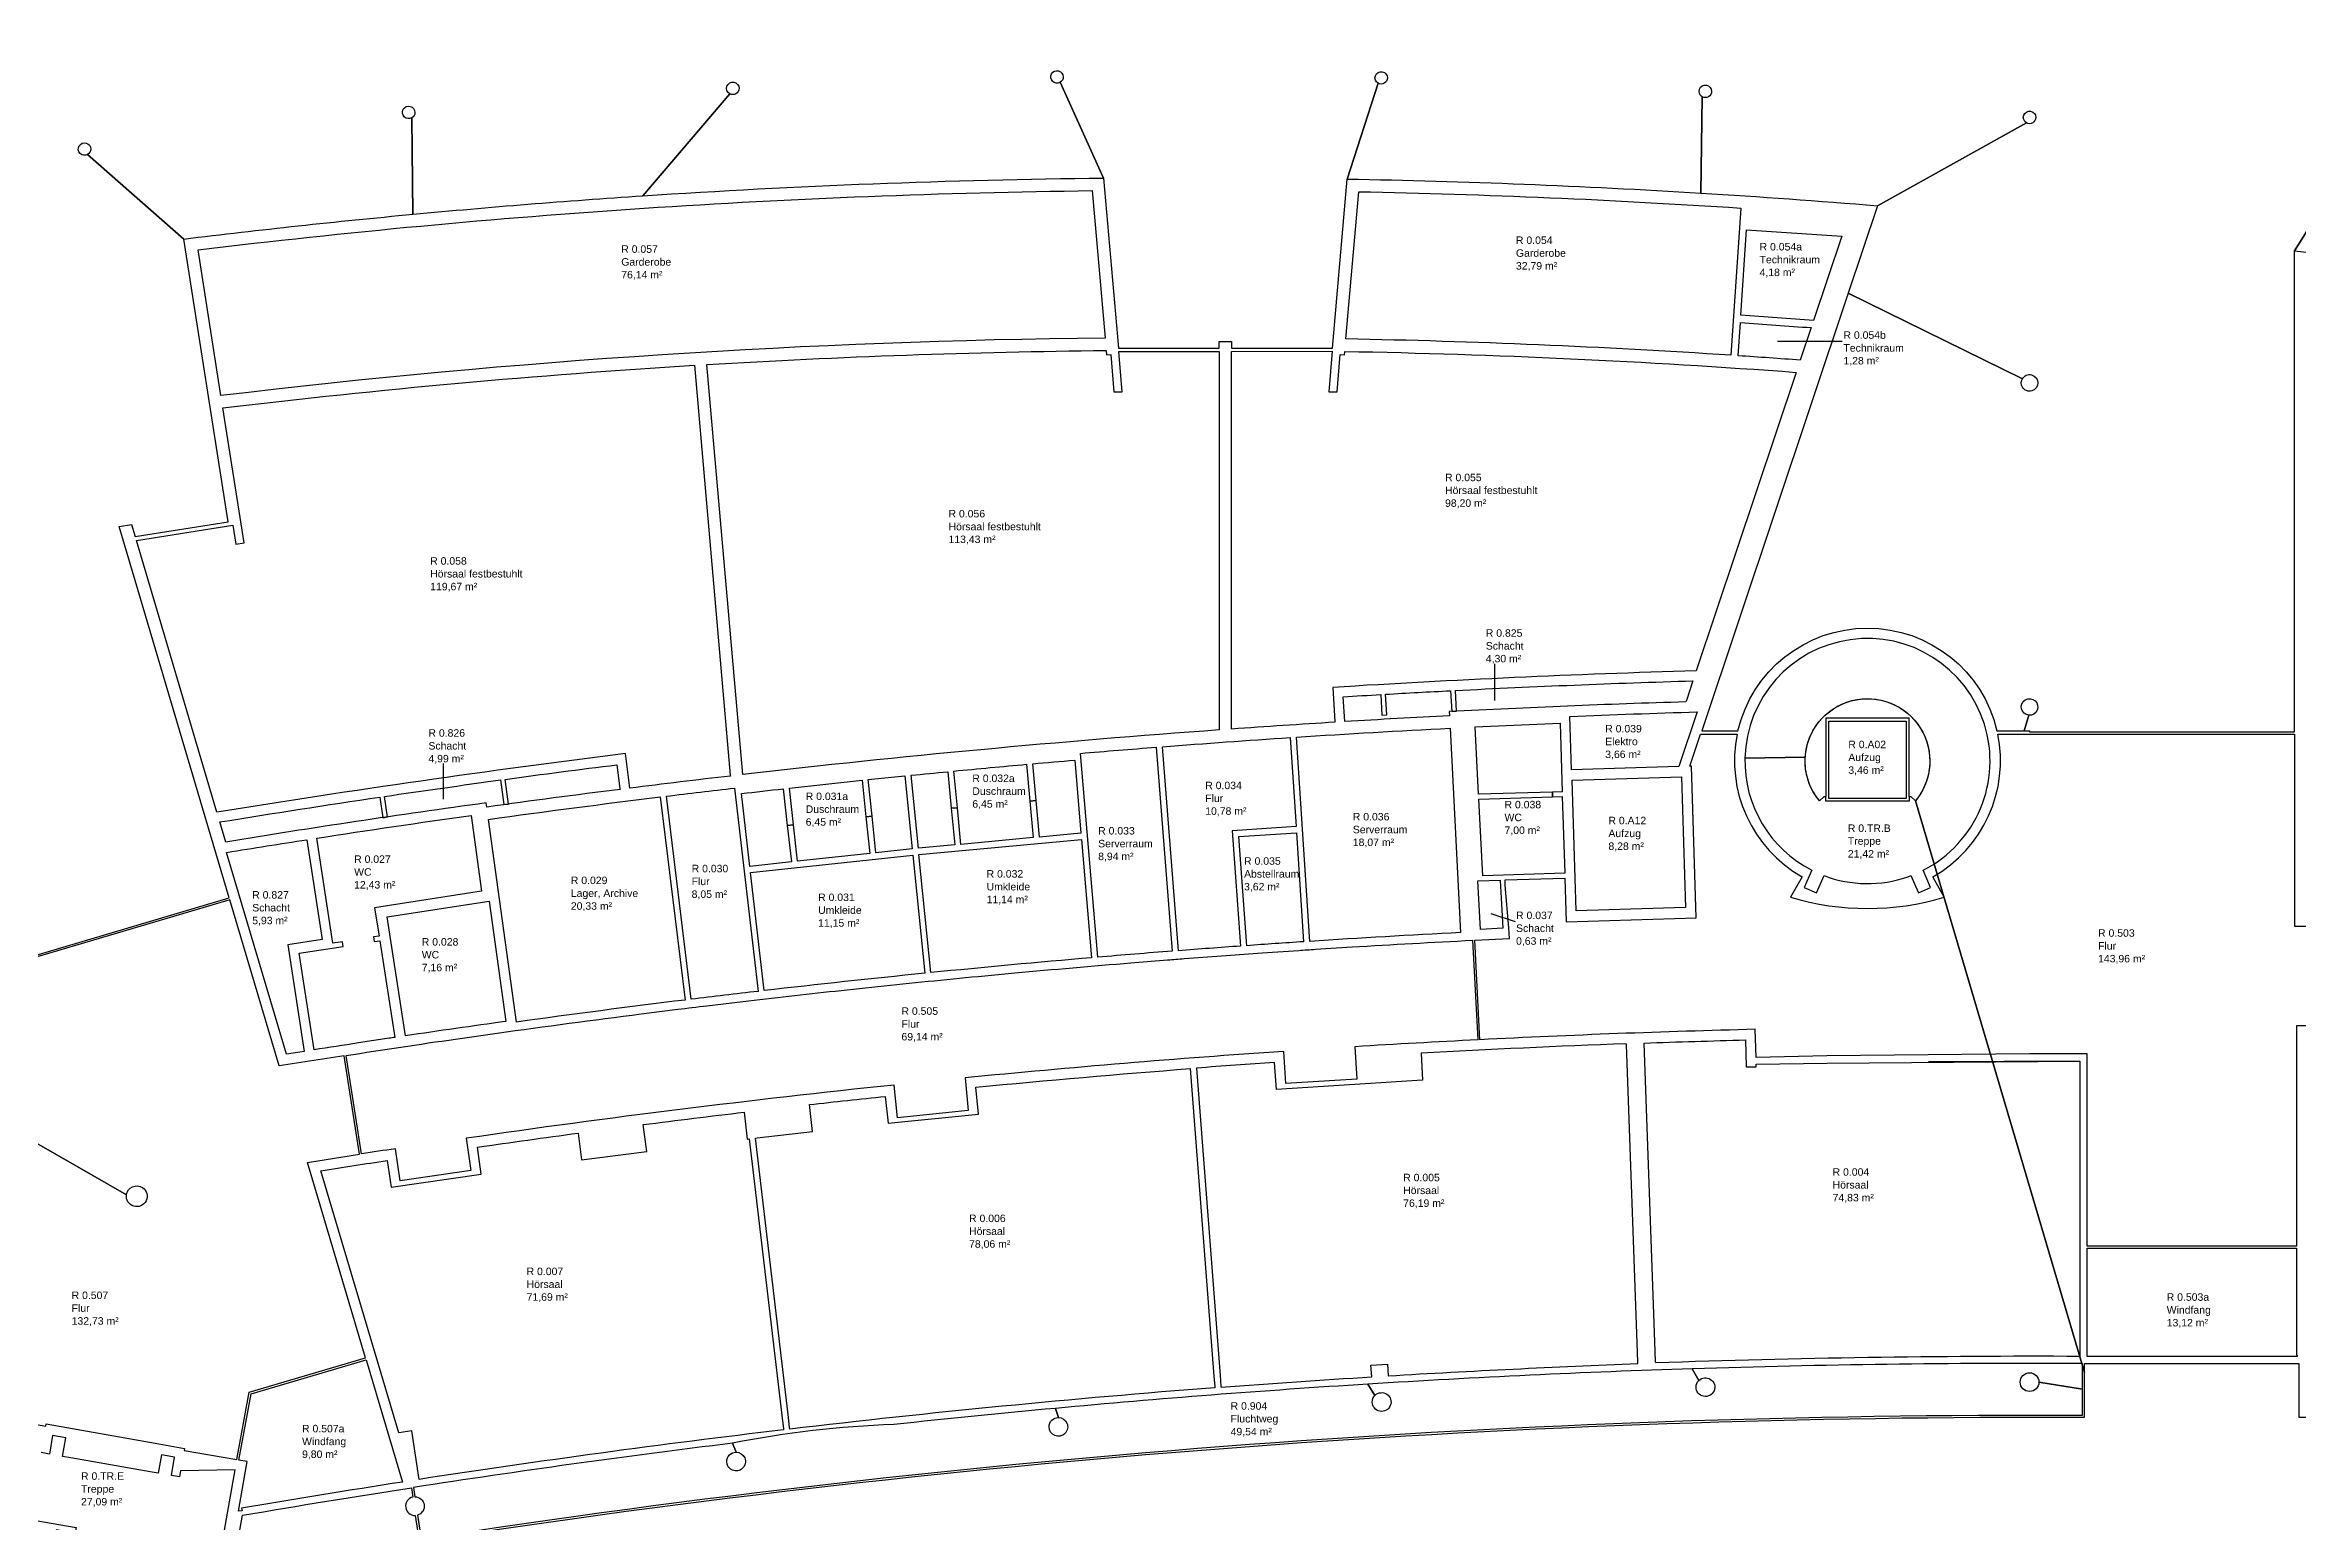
# Model space of a CAD drawing. Header units: metres. Extents: x -177 to 28, y -52 to 98.
# Drawn here: x -85.3 to -31.1, y -18.3 to 17.3 of the extents above; entities that cross this region are included whole.
import ezdxf

# ---------------------------------------------------------------- set-up
doc = ezdxf.new("R2010")
doc.units = ezdxf.units.M
doc.header["$LTSCALE"] = 2
doc.header["$MEASUREMENT"] = 0
for name, color, linetype in [('BGF', 10, 'BYLAYER'), ('BODENBELAG', 7, 'CONTINUOUS'), ('RAUMBEZEICHNUNG', 7, 'CONTINUOUS'), ('RAUMFLAECHE', 7, 'CONTINUOUS'), ('RAUMHOEHE', 7, 'CONTINUOUS'), ('RAUMNUMMER', 7, 'CONTINUOUS'), ('RAUMPOLYGON', 2, 'CONTINUOUS'), ('RAUMSTEMPEL', 7, 'CONTINUOUS')]:
    doc.layers.add(name, color=color, linetype=linetype)
doc.styles.add('ARIAL', font='arial.ttf')

# ---------------------------------------------------------------- blocks, each defined once
blk = doc.blocks.new('Famos1')
at = {"layer": 'BODENBELAG', "style": 'ARIAL'}
blk.add_attdef('BODENBELAG', (0.101, -1.246), '', height=0.18, dxfattribs=at)
at = {"layer": 'RAUMBEZEICHNUNG', "style": 'ARIAL'}
blk.add_attdef('RAUMBEZEICHNUNG', (0.101, -0.321), '', height=0.18, dxfattribs=at)
at = {"layer": 'RAUMFLAECHE', "style": 'ARIAL'}
blk.add_attdef('FLÄCHENINHALT', (0.101, -0.629), '', height=0.18, dxfattribs=at)
at = {"layer": 'RAUMHOEHE', "style": 'ARIAL'}
blk.add_attdef('RAUMHÖHE', (0.101, -0.938), '', height=0.18, dxfattribs=at)
at = {"layer": 'RAUMNUMMER', "style": 'ARIAL'}
blk.add_attdef('RAUMNUMMER', (0.101, -0.012), '', height=0.18, dxfattribs=at)

msp = doc.modelspace()

# ---------------------------------------------------------------- linework, layer by layer
at = {"layer": 'BGF', "flags": 128}
msp.add_lwpolyline([(-139.825, 45.04), (-139.825, 32.273), (-139.175, 32.273), (-139.175, 32.283), (-138.52, 32.283), (-138.525, 28.903), (-139.825, 28.903), (-139.825, 6.408), (-123.322, 4.673), (-123.16, 5.573), (-123.16, 5.573), (-123.156, 5.598), (-123.092, 5.586), (-120.345, 20.894), (-120.421, 20.907), (-119.568, 25.599), (-125.779, 25.974, -0.967499), (-128.775, 26.102, -0.009793), (-128.773, 26.161, -0.080703), (-128.673, 26.632, -0.080704), (-128.429, 27.046), (-128.325, 26.954), (-128.275, 26.954), (-128.275, 25.138), (-126.275, 25.138), (-126.275, 26.954), (-126.225, 26.954), (-126.121, 27.046, -0.194623), (-125.779, 25.974), (-119.568, 25.599), (-119.398, 26.538), (-114.805, 26.538), (-114.805, 24.397), (-107.384, 24.403), (-104.17, 18.356, 0.336385), (-109.892, 6.179, 0.272678), (-102.628, -1.238, 0.0784), (-99.091, -1.696, 0.104734), (-94.16, -0.469), (-92.368, -3.84), (-92.939, -3.958), (-92.904, -4.125, 0.007302), (-100.617, -5.853, 0.333488), (-100.909, -5.923, 0.00739), (-108.663, -7.909, 0.333487), (-108.953, -7.988, 0.007389), (-116.641, -10.212, 0.333492), (-116.928, -10.3, 0.00733), (-124.538, -12.755), (-124.573, -12.651), (-124.918, -12.768), (-124.672, -13.489), (-125.426, -13.746, 0.281069), (-128.486, -12.347), (-128.544, -12.19), (-129.919, -12.681), (-129.865, -12.84), (-128.97, -14.36, -0.734969), (-126.696, -16.098), (-126.824, -16.046), (-126.872, -16.064), (-127.459, -14.42), (-127.482, -14.354), (-127.548, -14.378), (-129.3, -15.003), (-129.366, -15.026), (-129.343, -15.092), (-128.756, -16.737), (-128.802, -16.753), (-128.803, -16.753), (-128.869, -16.875, -0.543396), (-128.97, -14.36), (-129.865, -12.84, 0.278102), (-131.354, -15.859), (-132.089, -16.135), (-132.356, -15.423), (-132.74, -15.567), (-132.701, -15.67), (-132.72, -15.677), (-140.028, -18.541), (-140.07, -18.439), (-140.523, -18.625), (-138.912, -22.558), (-140.202, -23.086), (-139.953, -24.19), (-150.757, -26.498), (-151.293, -23.459), (-151.421, -23.481), (-151.429, -23.437), (-151.473, -23.187), (-153.126, -23.187), (-153.126, -16.987), (-152.326, -16.987), (-152.326, -14.337), (-152.376, -14.337), (-152.376, -14.087), (-153.126, -14.087), (-153.126, -4.047), (-152.376, -4.047), (-152.376, 1.513), (-155.025, 1.513), (-155.025, 3.868), (-154.425, 3.868), (-154.425, 28.813), (-155.025, 28.813), (-155.025, 32.273), (-153.725, 32.273), (-153.725, 55.538), (-156.103, 55.538), (-156.889, 95.807), (-155.205, 95.807), (-155.205, 97.907), (-165.305, 97.907), (-165.305, 95.807), (-156.889, 95.807), (-156.103, 55.538), (-158.48, 55.538), (-158.48, 55.493), (-168.87, 55.493), (-168.87, 55.538), (-169.725, 55.538), (-169.725, 32.358), (-169.125, 32.358), (-169.125, 27.788), (-168.927, 27.788), (-167.525, 26.917, -0.02685), (-167.429, 27.046), (-167.325, 26.954), (-167.275, 26.954), (-167.275, 25.138), (-165.275, 25.138), (-165.275, 26.954), (-165.225, 26.954), (-165.121, 27.046, -1.431709), (-167.775, 26.102, -0.090568), (-167.673, 26.632, -0.053738), (-167.525, 26.917), (-168.927, 27.788, 0.374891), (-168.315, 23.688), (-168.315, 21.013), (-169.97, 21.013), (-169.97, 20.938), (-170.593, 20.938), (-176.968, -51.922), (-166.506, -47.373), (-166.506, -48.959), (-157.511, -45.048), (-158.388, -43.031), (-156.635, -42.268), (-156.387, -42.837), (-153.801, -41.712), (-153.801, -30.037), (-152.323, -29.776), (-152.32, -29.796), (-152.301, -29.904), (-150.713, -29.623), (-150.221, -29.538), (-150.757, -26.498), (-139.953, -24.19), (-138.705, -29.708), (-136.373, -28.753), (-134.453, -33.44), (-135.336, -33.802), (-135.018, -35.21, -0.047975), (-88.841, -20.981), (-89.111, -19.679, -0.001436), (-87.587, -19.369), (-88.069, -22.102), (-86.119, -22.446), (-86.096, -22.316), (-83.847, -22.712), (-83.461, -21.077), (-85.972, -20.634), (-85.542, -18.191), (-84.577, -18.361), (-84.6, -18.495), (-85.053, -18.415), (-85.437, -20.591), (-83.447, -20.942), (-83.064, -18.765), (-83.615, -18.668), (-83.592, -18.535), (-82.528, -18.723), (-82.959, -21.165), (-83.461, -21.077), (-83.847, -22.712), (-81.598, -23.109), (-81.317, -21.516), (-81.187, -21.539), (-80.575, -18.067, -0.004043), (-76.508, -17.404), (-76.474, -17.627, 0.912205), (-76.415, -18.071), (-76.32, -18.69, -0.039463), (-36.25, -15.707), (-36.25, -14.628), (-40.321, -0.871), (-40.425, -0.778), (-40.475, -0.778), (-40.475, 1.118), (-42.475, 1.118), (-42.475, 0.968), (-42.475, -0.778), (-42.525, -0.778), (-42.629, -0.871, -1.431709), (-39.975, 0.073, -0.009793), (-39.977, 0.014, -0.080703), (-40.077, -0.456, -0.080704), (-40.321, -0.871), (-36.25, -14.628), (-36.25, -14.412), (-31.1, -14.412), (-31.1, -15.707), (-3.996, -15.707), (-3.629, -0.871, -1.431709), (-0.975, 0.073, -0.009793), (-0.977, 0.014, -0.080703), (-1.077, -0.456, -0.080704), (-1.321, -0.871), (-1.425, -0.778), (-1.475, -0.778), (-1.475, 1.118), (-3.475, 1.118), (-3.475, 0.968), (-3.475, -0.778), (-3.525, -0.778), (-3.629, -0.871), (-3.996, -15.707), (1.425, -15.707), (1.425, -15.607), (18.35, -15.607), (18.35, -14.412), (18.56, -14.412), (18.56, -12.433), (19.466, -12.19), (17.973, -6.618), (17.855, -6.177), (17.255, -6.177), (17.255, -4.372), (19.855, -4.372), (19.855, -4.117), (24.434, -4.117), (24.918, -2.02), (27.817, -2.696), (28.34, 12.262), (19.676, 13.557), (19.669, 13.507), (15.73, 14.096), (13.904, 24.433), (13.83, 24.433), (13.83, 24.865), (0.318, 24.863, -0.652479), (-5.268, 24.863), (-19.14, 24.863), (-19.14, 40.588), (-19.375, 40.588), (-19.375, 41.903), (-31.075, 41.903), (-31.075, 40.588), (-36.25, 40.588), (-36.25, 40.804), (-40.321, 27.046, -1.431709), (-42.975, 26.102, -0.009793), (-42.973, 26.161, -0.080703), (-42.873, 26.632, -0.080704), (-42.629, 27.046), (-42.525, 26.954), (-42.475, 26.954), (-42.475, 25.058), (-40.475, 25.058), (-40.475, 25.208), (-40.475, 26.954), (-40.425, 26.954), (-40.321, 27.046), (-36.25, 40.804), (-36.25, 41.888), (-71.065, 41.888), (-71.065, 42.048), (-72.675, 42.048), (-72.675, 41.888), (-87.64, 41.888), (-87.121, 27.046, -1.431709), (-89.775, 26.102, -0.009793), (-89.773, 26.161, -0.080703), (-89.673, 26.632, -0.080704), (-89.429, 27.046), (-89.325, 26.954), (-89.275, 26.954), (-89.275, 25.138), (-87.275, 25.138), (-87.275, 26.954), (-87.225, 26.954), (-87.121, 27.046), (-87.64, 41.888), (-102.605, 41.888), (-102.605, 42.047), (-103.755, 42.048), (-103.755, 41.628), (-103.294, 41.628), (-103.218, 41.453), (-102.799, 40.489), (-106.568, 38.85), (-108.564, 43.442), (-108, 43.688), (-113.555, 56.462), (-139.825, 45.04)], format="xyb", close=True, dxfattribs=at)
at = {"layer": 'RAUMPOLYGON'}
for p, q in [((-36.363, -7.137), (-40.009, -7.149)), ((-76.459, -17.397), (-76.424, -17.622))]:
    msp.add_line(p, q, dxfattribs=at)
at = {"layer": 'RAUMPOLYGON', "flags": 128}
for points in [[(-87.545, -5.176), (-80.891, -3.205), (-83.54, 5.736), (-83.241, 5.783), (-83.155, 5.493), (-80.917, 5.844), (-81.986, 12.651), (-84.3, 14.687, -3.732051), (-84.225, 14.817, -0.267949), (-84.3, 14.687), (-81.986, 12.651, -0.00693), (-76.471, 13.248), (-76.5, 15.569, -3.732051), (-76.425, 15.699, -0.267949), (-76.5, 15.569), (-76.471, 13.248, -0.00693), (-70.941, 13.692), (-68.85, 16.148, -1.732051), (-68.625, 16.278, -0.57735), (-68.85, 16.148), (-70.941, 13.692, -0.01386), (-59.855, 14.119), (-60.9, 16.424, -3.732051), (-60.825, 16.554, -0.267949), (-60.9, 16.424), (-59.855, 14.119), (-59.497, 10.028), (-57.075, 10.028), (-57.075, 10.188), (-56.775, 10.188), (-56.775, 10.028), (-54.347, 10.028), (-53.991, 14.096), (-53.25, 16.4, -1.732051), (-53.025, 16.53, -0.57735), (-53.25, 16.4), (-53.991, 14.096, -0.010637), (-45.483, 13.758), (-45.45, 16.076, -1.732051), (-45.225, 16.206, -0.57735), (-45.45, 16.076), (-45.483, 13.758, -0.005318), (-41.236, 13.453), (-37.65, 15.448, -1.732051), (-37.425, 15.578, -0.57735), (-37.65, 15.448), (-41.236, 13.453), (-41.941, 11.347), (-37.749, 9.286, -3.732051), (-37.747, 9.086, -0.267949), (-37.749, 9.286), (-41.941, 11.347), (-45.464, 0.818), (-44.591, 0.818, -0.79278), (-38.36, 0.818), (-37.707, 0.818), (-37.594, 1.189, -0.726543), (-37.677, 1.56, -1.376382), (-37.594, 1.189), (-37.707, 0.818), (-37.576, 0.818), (-37.576, 0.788), (-31.2, 0.788), (-31.2, 12.369), (-29.85, 14.517, -1.732051)], [(-29.85, 14.517), (-31.2, 12.369, -0.008564), (-24.422, 11.345)], [(-25.9, -6.287), (-31.15, -6.287), (-31.15, -11.587), (-36.187, -11.587), (-36.187, -6.961), (-37.575, -6.961), (-42.453, -7.007), (-44.157, -7.049), (-44.174, -6.37, 0.006264), (-50.803, -6.62), (-50.926, -4.223), (-50.092, -4.181), (-50.105, -3.931), (-50.189, -2.899), (-50.195, -2.775), (-48.756, -2.73), (-48.724, -3.779), (-45.596, -3.683), (-45.708, -0.035), (-45.749, -0.036), (-45.49, 0.738), (-45.49, 0.738), (-44.608, 0.738, 0.326267), (-43.048, -2.699), (-43.325, -3.189, 0.147643), (-39.626, -3.189), (-39.902, -2.699, 0.326267), (-38.342, 0.738), (-31.2, 0.738), (-31.2, -3.887), (-28.689, -3.887)], [(-86.283, -8.673), (-83.365, -10.351, -0.551566), (-82.978, -10.181, -1.813019), (-83.365, -10.351), (-86.283, -8.673)]]:
    msp.add_lwpolyline(points, format="xyb", dxfattribs=at)
for points in [[(-81.091, 8.882), (-81.642, 12.391, -0.026989), (-60.13, 13.816), (-59.819, 10.269, 0.027165), (-81.091, 8.882, 0.639453)], [(-53.717, 13.791, -0.011511), (-44.525, 13.396), (-44.762, 9.854, 0.011767), (-54.027, 10.246)], [(-44.385, 12.871), (-42.094, 12.717), (-42.772, 10.69, 0.002197), (-44.525, 10.815)], [(-44.587, 9.842), (-44.534, 10.641, 0.000909), (-42.829, 10.519), (-43.091, 9.736, 0.00191), (-44.587, 9.842, 1.000461)], [(-69.4, 9.631, -0.012263), (-59.793, 9.969), (-59.784, 9.865), (-59.684, 9.873), (-59.606, 8.977), (-59.405, 8.977), (-59.49, 9.948), (-57.075, 9.948), (-57.075, 0.855), (-57.074, 0.835, 0.010633), (-68.538, -0.238)], [(-56.775, 9.948), (-54.354, 9.952), (-54.439, 8.977), (-54.238, 8.977), (-54.16, 9.873), (-54.06, 9.864), (-54.053, 9.947, -0.013875), (-43.189, 9.443), (-45.593, 2.259, 0.008111), (-54.342, 1.86), (-54.292, 1.041), (-54.291, 1.021, 0.002291), (-56.775, 0.856)], [(-83.126, 5.396), (-80.803, 5.761), (-80.732, 5.308), (-80.534, 5.339), (-81.044, 8.585, -0.014525), (-69.7, 9.613), (-68.837, -0.253), (-68.834, -0.273, 0.00229), (-71.251, -0.565), (-71.355, 0.269, 0.009146), (-81.188, -1.147)], [(-42.521, -2.671, 0.176146), (-40.505, -2.698), (-40.429, -2.671), (-40.247, -3.082), (-39.955, -2.953), (-40.137, -2.541, 1.760472), (-44.424, 0.16), (-42.972, 0.18, -1.378743), (-40.321, -0.871), (-40.425, -0.778), (-40.475, -0.778), (-40.475, -0.882), (-42.475, -0.882), (-42.475, -0.778), (-42.525, -0.778), (-42.525, -0.778), (-42.629, -0.871, -0.190929), (-42.972, 0.18), (-44.424, 0.16, 0.288772), (-42.814, -2.541), (-42.996, -2.953), (-42.703, -3.082), (-42.521, -2.671)], [(-54.088, 1.635, -0.000832), (-53.185, 1.688), (-53.156, 1.189), (-53.041, 1.196), (-53.07, 1.695, -0.00148), (-51.506, 1.78), (-51.476, 1.281), (-51.361, 1.287), (-51.39, 1.786, -0.005271), (-45.674, 2.017), (-45.833, 1.542), (-45.847, 1.511, 0.005253), (-51.538, 1.278), (-51.533, 1.178, 0.00233), (-54.052, 1.036)], [(-48.636, 1.162, -0.002828), (-45.576, 1.269), (-46.016, -0.045), (-48.596, -0.124)], [(-58.436, 0.432, -0.002839), (-55.366, 0.652), (-55.219, -1.487), (-56.757, -1.593), (-56.558, -4.367, 0.001396), (-58.055, -4.478)], [(-55.216, 0.662, -0.003425), (-51.517, 0.878), (-51.266, -4.04, 0.003422), (-54.894, -4.253)], [(-64.485, -0.255, -0.000816), (-63.606, -0.169), (-63.521, -1.051), (-63.371, -1.037), (-63.456, -0.154, -0.001625), (-61.707, 0.008), (-61.627, -0.875), (-61.478, -0.862), (-61.557, 0.022, -0.001541), (-60.55, 0.109), (-60.4, -1.651), (-61.399, -1.744), (-61.478, -0.862), (-61.627, -0.875), (-61.549, -1.757), (-63.286, -1.918), (-63.371, -1.037), (-63.521, -1.051), (-63.436, -1.932), (-64.309, -2.013)], [(-60.413, 0.272, -0.001796), (-58.586, 0.42), (-58.203, -4.49, 0.003478), (-59.996, -4.636)], [(-81.119, -1.379, -0.003581), (-77.271, -0.781), (-77.198, -1.276), (-77.084, -1.259), (-77.157, -0.765, -0.002897), (-74.366, -0.369), (-74.285, -0.962), (-74.171, -0.947), (-74.252, -0.354, -0.005218), (-71.563, -0.006), (-71.491, -0.575), (-71.488, -0.595, 0.002989), (-74.697, -1.019), (-74.711, -0.92, 0.006761), (-80.976, -1.862)], [(-68.568, -0.695, -0.000936), (-67.562, -0.581), (-67.464, -1.462), (-67.315, -1.445), (-67.413, -0.564), (-65.664, -0.376), (-65.572, -1.258), (-65.423, -1.242), (-65.515, -0.36), (-64.635, -0.27), (-64.459, -2.028), (-65.331, -2.123), (-65.423, -1.242), (-65.572, -1.258), (-65.48, -2.139), (-67.217, -2.326), (-67.315, -1.445), (-67.464, -1.462), (-67.366, -2.342), (-68.365, -2.45), (-68.568, -0.695)], [(-74.656, -1.316, -0.003853), (-70.523, -0.777), (-69.925, -5.665, 0.004194), (-73.979, -6.195)], [(-70.374, -0.759, -0.001512), (-68.734, -0.563), (-68.168, -5.456, 0.001873), (-69.776, -5.647)], [(-78.788, -1.769, -0.003605), (-75.073, -1.223), (-74.82, -3.045), (-77.393, -3.444), (-77.287, -4.125), (-77.418, -4.145), (-77.401, -4.259), (-77.27, -4.239), (-76.91, -6.566, 0.0022), (-77.041, -6.586), (-77.785, -6.699, -0.001269), (-78.85, -6.864), (-79.209, -4.538), (-78.152, -4.375), (-78.169, -4.262), (-78.397, -4.297), (-78.788, -1.769)], [(-80.954, -2.112, -0.002973), (-79.024, -1.808), (-78.654, -4.21), (-79.483, -4.338), (-79.087, -6.902, -0.000487), (-79.515, -6.97)], [(-64.296, -2.163), (-60.388, -1.8), (-60.146, -4.648, 0.003648), (-64.01, -5.006)], [(-56.597, -1.732), (-55.216, -1.637), (-55.043, -4.262, 0.001643), (-56.409, -4.357)], [(-68.349, -2.599), (-64.444, -2.178), (-64.157, -5.021, 0.003658), (-68.019, -5.438)], [(-76.648, -6.527), (-77.091, -3.665), (-74.635, -3.285), (-74.233, -6.179, 0.002464), (-76.648, -6.527)], [(-77.709, -9.368), (-78.075, -7.001, -0.004068), (-75.446, -6.604), (-74.442, -6.461, -0.003292), (-70.98, -5.999), (-70.098, -5.888, -0.000693), (-69.403, -5.803), (-68.4, -5.684, -0.002117), (-66.172, -5.433), (-65.285, -5.338, -0.002295), (-62.872, -5.096), (-61.991, -5.013, -0.002652), (-59.196, -4.77), (-58.314, -4.699, -0.000434), (-57.915, -4.668), (-56.908, -4.593, -0.000849), (-56.04, -4.531), (-55.157, -4.47, -0.000441), (-54.758, -4.444), (-53.875, -4.388, -0.002724), (-50.976, -4.226), (-50.853, -6.623, 0.002817), (-53.811, -6.789), (-53.764, -7.566), (-55.468, -7.677), (-55.518, -6.9, 0.007318), (-63.188, -7.538), (-63.112, -8.32), (-64.815, -8.497), (-64.896, -7.711, 0.009868), (-75.194, -8.992), (-75.082, -9.769), (-76.777, -10.02), (-76.892, -9.244, 0.000786), (-77.709, -9.368)], [(-47.277, -6.746), (-47.279, -6.717, 0.004705), (-52.216, -6.946), (-52.18, -7.595), (-55.697, -7.815), (-55.741, -7.166, 0.001794), (-57.62, -7.303), (-57.051, -14.706), (-57.032, -14.955), (-57.029, -14.986, -0.003585), (-53.404, -14.734), (-53.421, -14.454), (-53.022, -14.43), (-53.004, -14.71, -0.005526), (-47, -14.417), (-47.002, -14.386), (-47.01, -14.137)], [(-46.846, -6.701, -0.002322), (-44.407, -6.626), (-44.391, -7.276), (-44.151, -7.27), (-44.153, -7.206), (-42.443, -7.182), (-36.363, -7.137), (-36.363, -14.242, 0.009732), (-46.571, -14.401), (-46.572, -14.371), (-46.581, -14.121)], [(-68.233, -8.987), (-68.189, -8.982), (-66.858, -8.829), (-66.931, -8.183, -0.002341), (-65.109, -7.985), (-65.04, -8.631), (-62.862, -8.411), (-62.925, -7.763, -0.004926), (-57.769, -7.315), (-57.201, -14.718), (-57.181, -14.967), (-57.179, -14.997, 0.010076), (-67.406, -15.993), (-67.409, -15.963), (-67.438, -15.715)], [(-78.685, -9.774, -0.001535), (-77.092, -9.527), (-76.995, -10.169), (-74.827, -9.857), (-74.921, -9.206, -0.002328), (-72.499, -8.869), (-72.413, -9.514), (-70.847, -9.308), (-70.93, -8.664, -0.002329), (-68.503, -8.364), (-68.427, -9.01), (-68.382, -9.005), (-67.588, -15.733), (-67.558, -15.981), (-67.555, -16.011, 0.008675), (-76.321, -17.203), (-76.501, -16.037), (-76.815, -16.086)], [(-80.659, -16.737), (-80.368, -15.146), (-77.597, -14.327), (-76.726, -17.266, 0.003873), (-80.594, -17.898), (-80.583, -17.957), (-80.669, -17.971), (-80.458, -16.773)], [(-76.366, -18.064), (-76.278, -18.634, -0.039406), (-36.3, -15.657), (-36.3, -15.035), (-37.35, -14.862, -1), (-37.8, -14.862, -1), (-37.35, -14.862), (-36.3, -15.035), (-36.3, -14.412), (-36.305, -14.412, 0.008888), (-45.693, -14.542), (-45.533, -14.823, -5.027339), (-45.599, -14.982, -0.198912), (-45.533, -14.823), (-45.693, -14.542, 0.007748), (-53.498, -14.91), (-53.325, -15.181, -5.027339), (-53.391, -15.341, -0.198912), (-53.325, -15.181), (-53.498, -14.91, 0.007473), (-61.015, -15.493), (-60.943, -15.713, -2.414214), (-61.168, -15.938, -0.414214), (-60.943, -15.713), (-61.015, -15.493, 0.003974), (-64.902, -15.882, 0.039473), (-68.783, -16.331), (-68.698, -16.549, -2.414214), (-68.923, -16.774, -0.414214), (-68.698, -16.549), (-68.783, -16.331, 0.003981), (-72.657, -16.839, 0.003863), (-76.459, -17.397), (-76.424, -17.622, -0.877211), (-76.366, -18.064)]]:
    msp.add_lwpolyline(points, format="xyb", close=True, dxfattribs=at)
for points in [[(-50.913, 0.909), (-48.871, 1.002), (-48.82, -0.651), (-49.055, -0.658), (-49.052, -0.773), (-48.817, -0.766), (-48.76, -2.615), (-50.73, -2.675), (-50.824, -0.827), (-49.052, -0.773), (-49.055, -0.658), (-50.83, -0.712)], [(-48.579, -0.373), (-45.95, -0.293), (-45.853, -3.441), (-48.482, -3.522)], [(-50.849, -2.794), (-50.31, -2.778), (-50.251, -3.938), (-50.789, -3.966)], [(-36.187, -11.637), (-31.15, -11.637), (-31.15, -14.212), (-31.138, -14.212), (-31.138, -14.242), (-36.187, -14.242)]]:
    msp.add_lwpolyline(points, close=True, dxfattribs=at)
at = {"layer": 'RAUMPOLYGON'}
msp.add_lwpolyline([(-40.545, -0.812), (-42.405, -0.812), (-42.405, 1.048), (-40.545, 1.048)], close=True, dxfattribs=at)
at = {"layer": 'RAUMPOLYGON', "flags": 128}
for points in [[(-86.82, -15.651), (-85.303, -15.918), (-85.295, -15.869), (-82.675, -16.331), (-81.966, -16.456), (-81.975, -16.505), (-80.709, -16.728), (-80.412, -15.107), (-77.612, -14.277), (-79.005, -9.572), (-77.758, -9.376), (-78.124, -7.009), (-79.693, -7.251), (-80.877, -3.253), (-87.525, -5.222)], [(-85.542, -18.191), (-84.577, -18.361), (-84.6, -18.495), (-83.615, -18.668), (-83.592, -18.535), (-82.528, -18.723), (-82.6, -19.13), (-81.139, -19.196), (-80.748, -16.975), (-82.061, -16.998), (-82.088, -17.145), (-82.284, -17.111), (-82.206, -16.667), (-82.521, -16.612), (-82.6, -17.055), (-82.797, -17.02), (-84.707, -16.683), (-84.904, -16.649), (-84.826, -16.206), (-85.141, -16.15), (-85.219, -16.593), (-85.416, -16.558)]]:
    msp.add_lwpolyline(points, dxfattribs=at)
at = {"layer": 'RAUMSTEMPEL'}
for p, q in [((-42.083, 10.185), (-43.642, 10.185)), ((-50.448, 2.428), (-50.448, 1.544)), ((-75.746, 0.026), (-75.746, -0.828)), ((-49.944, -3.784), (-50.529, -3.592))]:
    msp.add_line(p, q, dxfattribs=at)

# ---------------------------------------------------------------- block references
for p, values in [((-71.561, 12.332), {'RAUMNUMMER': 'R 0.057', 'RAUMBEZEICHNUNG': 'Garderobe', 'FLÄCHENINHALT': '76,14 m²'}), ((-50.034, 12.545), {'RAUMNUMMER': 'R 0.054', 'RAUMBEZEICHNUNG': 'Garderobe', 'FLÄCHENINHALT': '32,79 m²'}), ((-44.172, 12.388), {'RAUMNUMMER': 'R 0.054a', 'RAUMBEZEICHNUNG': 'Technikraum', 'FLÄCHENINHALT': '4,18 m²'}), ((-51.74, 6.835), {'RAUMNUMMER': 'R 0.055', 'RAUMBEZEICHNUNG': 'Hörsaal festbestuhlt', 'FLÄCHENINHALT': '98,20 m²'}), ((-63.687, 5.963), {'RAUMNUMMER': 'R 0.056', 'RAUMBEZEICHNUNG': 'Hörsaal festbestuhlt', 'FLÄCHENINHALT': '113,43 m²'}), ((-76.158, 4.826), {'RAUMNUMMER': 'R 0.058', 'RAUMBEZEICHNUNG': 'Hörsaal festbestuhlt', 'FLÄCHENINHALT': '119,67 m²'}), ((-42.037, 0.408), {'RAUMNUMMER': 'R 0.A02', 'RAUMBEZEICHNUNG': 'Aufzug', 'FLÄCHENINHALT': '3,46 m²'}), ((-63.114, -0.406), {'RAUMNUMMER': 'R 0.032a', 'RAUMBEZEICHNUNG': 'Duschraum', 'FLÄCHENINHALT': '6,45 m²'}), ((-57.51, -0.578), {'RAUMNUMMER': 'R 0.034', 'RAUMBEZEICHNUNG': 'Flur', 'FLÄCHENINHALT': '10,78 m²'}), ((-67.123, -0.84), {'RAUMNUMMER': 'R 0.031a', 'RAUMBEZEICHNUNG': 'Duschraum', 'FLÄCHENINHALT': '6,45 m²'}), ((-50.309, -1.039), {'RAUMNUMMER': 'R 0.038', 'RAUMBEZEICHNUNG': 'WC', 'FLÄCHENINHALT': '7,00 m²'}), ((-60.086, -1.669), {'RAUMNUMMER': 'R 0.033', 'RAUMBEZEICHNUNG': 'Serverraum', 'FLÄCHENINHALT': '8,94 m²'}), ((-53.959, -1.33), {'RAUMNUMMER': 'R 0.036', 'RAUMBEZEICHNUNG': 'Serverraum', 'FLÄCHENINHALT': '18,07 m²'}), ((-47.809, -1.423), {'RAUMNUMMER': 'R 0.A12', 'RAUMBEZEICHNUNG': 'Aufzug', 'FLÄCHENINHALT': '8,28 m²'}), ((-42.049, -1.607), {'RAUMNUMMER': 'R 0.TR.B', 'RAUMBEZEICHNUNG': 'Treppe', 'FLÄCHENINHALT': '21,42 m²'}), ((-77.988, -2.352), {'RAUMNUMMER': 'R 0.027', 'RAUMBEZEICHNUNG': 'WC', 'FLÄCHENINHALT': '12,43 m²'}), ((-72.774, -2.863), {'RAUMNUMMER': 'R 0.029', 'RAUMBEZEICHNUNG': 'Lager, Archive', 'FLÄCHENINHALT': '20,33 m²'}), ((-69.867, -2.578), {'RAUMNUMMER': 'R 0.030', 'RAUMBEZEICHNUNG': 'Flur', 'FLÄCHENINHALT': '8,05 m²'}), ((-62.77, -2.706), {'RAUMNUMMER': 'R 0.032', 'RAUMBEZEICHNUNG': 'Umkleide', 'FLÄCHENINHALT': '11,14 m²'}), ((-56.575, -2.397), {'RAUMNUMMER': 'R 0.035', 'RAUMBEZEICHNUNG': 'Abstellraum', 'FLÄCHENINHALT': '3,62 m²'}), ((-80.44, -3.212), {'RAUMNUMMER': 'R 0.827', 'RAUMBEZEICHNUNG': 'Schacht', 'FLÄCHENINHALT': '5,93 m²'}), ((-66.824, -3.27), {'RAUMNUMMER': 'R 0.031', 'RAUMBEZEICHNUNG': 'Umkleide', 'FLÄCHENINHALT': '11,15 m²'}), ((-76.361, -4.343), {'RAUMNUMMER': 'R 0.028', 'RAUMBEZEICHNUNG': 'WC', 'FLÄCHENINHALT': '7,16 m²'}), ((-36.028, -4.13), {'RAUMNUMMER': 'R 0.503', 'RAUMBEZEICHNUNG': 'Flur', 'FLÄCHENINHALT': '143,96 m²'}), ((-64.819, -6.009), {'RAUMNUMMER': 'R 0.505', 'RAUMBEZEICHNUNG': 'Flur', 'FLÄCHENINHALT': '69,14 m²'}), ((-42.415, -9.882), {'RAUMNUMMER': 'R 0.004', 'RAUMBEZEICHNUNG': 'Hörsaal', 'FLÄCHENINHALT': '74,83 m²'}), ((-52.747, -10.015), {'RAUMNUMMER': 'R 0.005', 'RAUMBEZEICHNUNG': 'Hörsaal', 'FLÄCHENINHALT': '76,19 m²'}), ((-63.192, -10.998), {'RAUMNUMMER': 'R 0.006', 'RAUMBEZEICHNUNG': 'Hörsaal', 'FLÄCHENINHALT': '78,06 m²'}), ((-73.838, -12.274), {'RAUMNUMMER': 'R 0.007', 'RAUMBEZEICHNUNG': 'Hörsaal', 'FLÄCHENINHALT': '71,69 m²'}), ((-84.785, -12.85), {'RAUMNUMMER': 'R 0.507', 'RAUMBEZEICHNUNG': 'Flur', 'FLÄCHENINHALT': '132,73 m²'}), ((-34.376, -12.892), {'RAUMNUMMER': 'R 0.503a', 'RAUMBEZEICHNUNG': 'Windfang', 'FLÄCHENINHALT': '13,12 m²'}), ((-79.241, -16.058), {'RAUMNUMMER': 'R 0.507a', 'RAUMBEZEICHNUNG': 'Windfang', 'FLÄCHENINHALT': '9,80 m²'}), ((-84.559, -17.201), {'RAUMNUMMER': 'R 0.TR.E', 'RAUMBEZEICHNUNG': 'Treppe', 'FLÄCHENINHALT': '27,09 m²'})]:
    msp.add_blockref('Famos1', p, dxfattribs=at).add_auto_attribs(values)
ref = msp.add_blockref('Famos1', (-44.108, 10.622), dxfattribs=at)
ref.add_attrib('RAUMNUMMER', 'R 0.054b', (-42.053, 10.25), dxfattribs={"layer": 'RAUMNUMMER', "height": 0.18, "style": 'ARIAL'})
ref.add_attrib('RAUMBEZEICHNUNG', 'Technikraum', (-42.053, 9.941), dxfattribs={"layer": 'RAUMBEZEICHNUNG', "height": 0.18, "style": 'ARIAL'})
ref.add_attrib('FLÄCHENINHALT', '1,28 m²', (-42.053, 9.633), dxfattribs={"layer": 'RAUMFLAECHE', "height": 0.18, "style": 'ARIAL'})
ref = msp.add_blockref('Famos1', (-50.946, 1.067), dxfattribs=at)
ref.add_attrib('RAUMNUMMER', 'R 0.825', (-50.658, 3.079), dxfattribs={"layer": 'RAUMNUMMER', "height": 0.18, "style": 'ARIAL'})
ref.add_attrib('RAUMBEZEICHNUNG', 'Schacht', (-50.658, 2.77), dxfattribs={"layer": 'RAUMBEZEICHNUNG', "height": 0.18, "style": 'ARIAL'})
ref.add_attrib('FLÄCHENINHALT', '4,30 m²', (-50.658, 2.462), dxfattribs={"layer": 'RAUMFLAECHE', "height": 0.18, "style": 'ARIAL'})
ref = msp.add_blockref('Famos1', (-75.833, -1.463), dxfattribs=at)
ref.add_attrib('RAUMNUMMER', 'R 0.826', (-76.099, 0.673), dxfattribs={"layer": 'RAUMNUMMER', "height": 0.18, "style": 'ARIAL'})
ref.add_attrib('RAUMBEZEICHNUNG', 'Schacht', (-76.099, 0.364), dxfattribs={"layer": 'RAUMBEZEICHNUNG', "height": 0.18, "style": 'ARIAL'})
ref.add_attrib('FLÄCHENINHALT', '4,99 m²', (-76.099, 0.056), dxfattribs={"layer": 'RAUMFLAECHE', "height": 0.18, "style": 'ARIAL'})
ref = msp.add_blockref('Famos1', (-47.553, -2.61), dxfattribs=at)
ref.add_attrib('RAUMNUMMER', 'R 0.039', (-47.785, 0.776), dxfattribs={"layer": 'RAUMNUMMER', "height": 0.18, "style": 'ARIAL'})
ref.add_attrib('RAUMBEZEICHNUNG', 'Elektro', (-47.785, 0.468), dxfattribs={"layer": 'RAUMBEZEICHNUNG', "height": 0.18, "style": 'ARIAL'})
ref.add_attrib('FLÄCHENINHALT', '3,66 m²', (-47.785, 0.159), dxfattribs={"layer": 'RAUMFLAECHE', "height": 0.18, "style": 'ARIAL'})
ref = msp.add_blockref('Famos1', (-50.051, -2.533), dxfattribs=at)
ref.add_attrib('RAUMNUMMER', 'R 0.037', (-49.93, -3.717), dxfattribs={"layer": 'RAUMNUMMER', "height": 0.18, "style": 'ARIAL'})
ref.add_attrib('RAUMBEZEICHNUNG', 'Schacht', (-49.93, -4.026), dxfattribs={"layer": 'RAUMBEZEICHNUNG', "height": 0.18, "style": 'ARIAL'})
ref.add_attrib('FLÄCHENINHALT', '0,63 m²', (-49.93, -4.334), dxfattribs={"layer": 'RAUMFLAECHE', "height": 0.18, "style": 'ARIAL'})
ref = msp.add_blockref('Famos1', (-56.852, -14.001), dxfattribs=at)
ref.add_attrib('RAUMNUMMER', 'R 0.904', (-56.798, -15.525), dxfattribs={"layer": 'RAUMNUMMER', "height": 0.18, "style": 'ARIAL'})
ref.add_attrib('RAUMBEZEICHNUNG', 'Fluchtweg', (-56.798, -15.833), dxfattribs={"layer": 'RAUMBEZEICHNUNG', "height": 0.18, "style": 'ARIAL'})
ref.add_attrib('FLÄCHENINHALT', '49,54 m²', (-56.798, -16.142), dxfattribs={"layer": 'RAUMFLAECHE', "height": 0.18, "style": 'ARIAL'})

doc.saveas('drawing.dxf')
